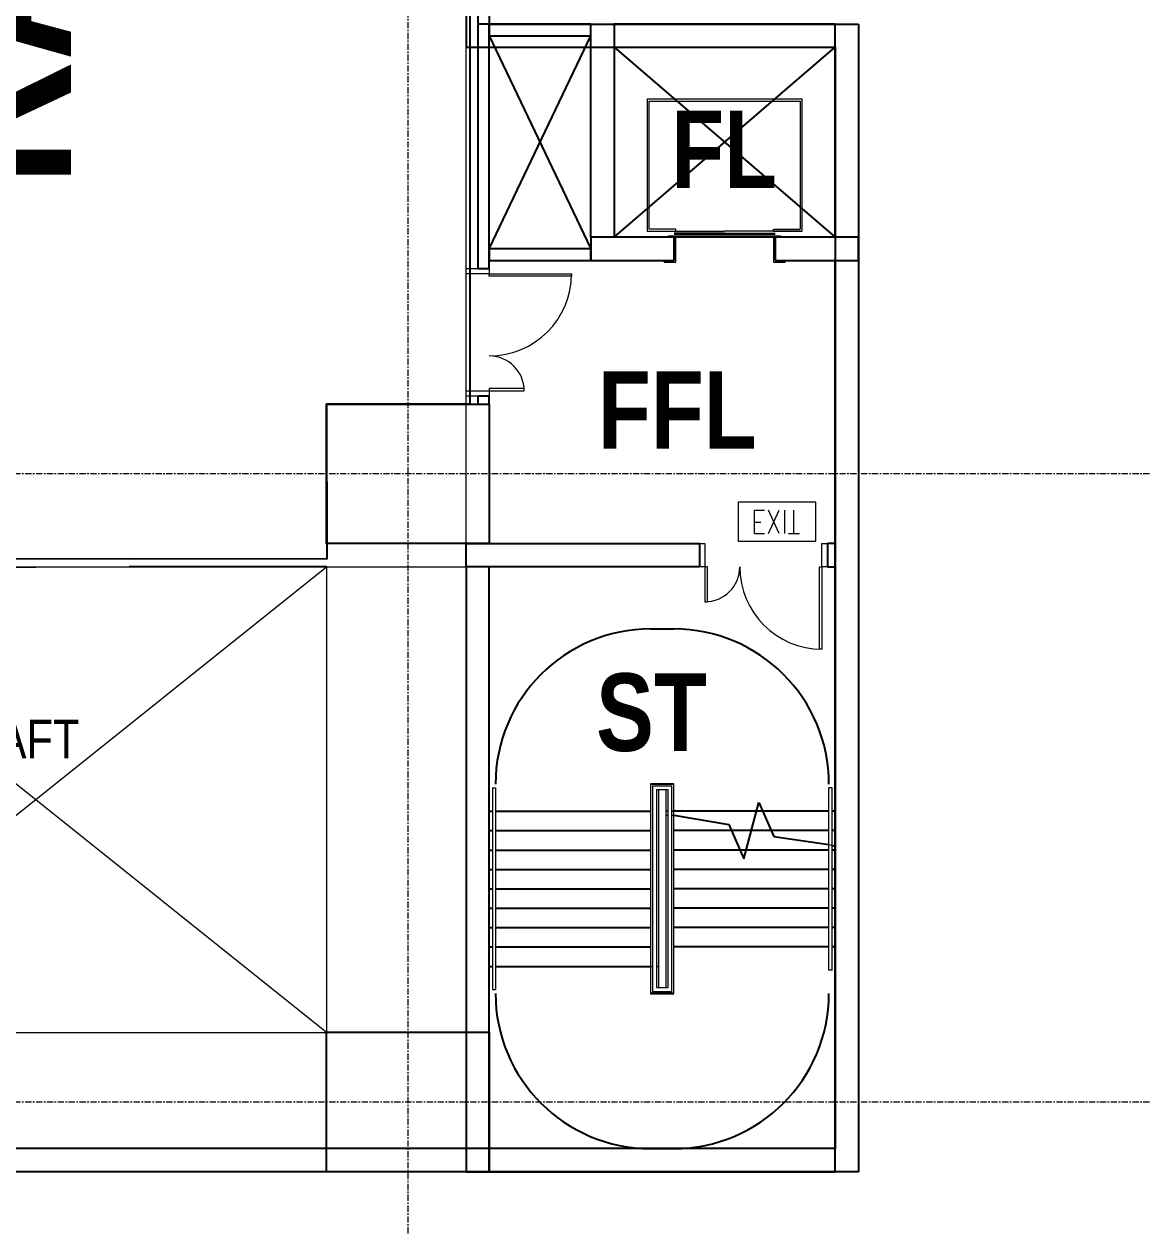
# Model space of a CAD drawing. Extents: x -15449 to 597104, y -1239737 to 53667.
# Drawn here: x 301578 to 315996, y -299500 to -284002 of the extents above; entities that cross this region are included whole.
import ezdxf

# ---------------------------------------------------------------- set-up
doc = ezdxf.new("R2010")
doc.units = 0
doc.header["$LTSCALE"] = 8
doc.linetypes.add('IDA - Grid Line', pattern=[3500, 2000, -500, 500, -500])
doc.layers.get('0').update_dxf_attribs({"color": 1, "linetype": 'CONTINUOUS'})
doc.layers.add('000_CTCI_CSA', color=7, linetype='CONTINUOUS')
doc.layers.add('Ceiling FL+3000', color=6, linetype='CONTINUOUS')
for name, color, linetype, lineweight, true_color in [('A-_--------_-D0-2', 4, 'CONTINUOUS', 18, 0x00ffff), ('A-_RALG----_E1-1', 4, 'CONTINUOUS', 9, 0x00ffff), ('A-_RALG----_E3-1', 4, 'CONTINUOUS', 9, 0x00ffff), ('Block - Cargo Lift_dwg', 7, 'CONTINUOUS', 9, 0x767676)]:
    doc.layers.add(name, color=color, linetype=linetype, lineweight=lineweight, true_color=true_color)
doc.layers.add('A-_ANOTGRID_E', color=7, linetype='CONTINUOUS', lineweight=9)
doc.layers.add('A-_DOOR----_E', color=7, linetype='CONTINUOUS', lineweight=9)
doc.styles.add('Site Area', font='arial.ttf', dxfattribs={"width": 0.8})
doc.styles.get("Standard").update_dxf_attribs({"font": 'arial.ttf', "width": 0.8})

# ---------------------------------------------------------------- blocks, each defined once
blk = doc.blocks.new('column grid')
at = {"color": 252, "elevation": 0}
for points in [[(6745.6, -94338.8), (8845.6, -94338.8), (8845.6, -96138.8), (6745.6, -96138.8)], [(6745.6, -102438.8), (8845.6, -102438.8), (8845.6, -104238.8), (6745.6, -104238.8)]]:
    blk.add_lwpolyline(points, close=True, dxfattribs=at)
at = {"layer": 'A-_ANOTGRID_E', "color": 8, "linetype": 'IDA - Grid Line', "ltscale": 0.005, "true_color": 0x808080}
for p, q in [((7795.6, 9427, 0), (7795.6, -120414.2, 0)), ((29680.4, -95238.8, 0), (-104784.6, -95238.8, 0)), ((29680.4, -103338.8, 0), (-104784.6, -103338.8, 0))]:
    blk.add_line(p, q, dxfattribs=at)
blk = doc.blocks.new('CTCI_Building Footprint and Grid')
at = {"color": 8}
for p, q in [((1996497, -955472, 0), (1996347, -955472, 0)), ((1996347, -955472, 0), (1996347, -958622, 0)), ((1996497, -958622, 0), (1996497, -955472, 0)), ((1996497, -955472, 0), (1996497, -955622, 0)), ((1997807, -955472, 0), (1996497, -955472, 0)), ((1997807, -955472, 0), (1998107, -955472, 0)), ((1997807, -958222, 0), (1997807, -955472, 0)), ((1997807, -955622, 0), (1997807, -955472, 0)), ((2000957, -955472, 0), (1998107, -955472, 0)), ((1998107, -955472, 0), (1998107, -955772, 0)), ((1998107, -955472, 0), (1998107, -958222, 0)), ((2000957, -955772, 0), (2000957, -955472, 0)), ((2000957, -955472, 0), (2001257, -955472, 0)), ((2000957, -958222, 0), (2000957, -955472, 0)), ((2001257, -955472, 0), (2001257, -958222, 0)), ((1996497, -955622, 0), (1997807, -958372, 0)), ((1996497, -958372, 0), (1997807, -955622, 0)), ((1996497, -955622, 0), (1997807, -955622, 0)), ((1998107, -958222, 0), (2000957, -955772, 0)), ((1998107, -955772, 0), (2000957, -958222, 0)), ((1998107, -955772, 0), (2000957, -955772, 0)), ((1996497, -958372, 0), (1996497, -958522, 0)), ((1997807, -958372, 0), (1996497, -958372, 0)), ((1998882, -958222, 0), (1997807, -958222, 0)), ((1997807, -958222, 0), (1997807, -958522, 0)), ((1998107, -958222, 0), (1997807, -958222, 0)), ((1997807, -958522, 0), (1997807, -958372, 0)), ((1998882, -958522, 0), (1998882, -958222, 0)), ((2001257, -958222, 0), (2000182, -958222, 0)), ((2000182, -958222, 0), (2000182, -958522, 0)), ((2001257, -958222, 0), (2000957, -958222, 0)), ((2001257, -958522, 0), (2001257, -958222, 0)), ((1996497, -958522, 0), (1997807, -958522, 0)), ((1997807, -958522, 0), (1998882, -958522, 0)), ((2000182, -958522, 0), (2001257, -958522, 0)), ((2000957, -970272, 0), (2000957, -958522, 0)), ((2000957, -958522, 0), (2001257, -958522, 0)), ((2001257, -958522, 0), (2001257, -970272, 0)), ((1996347, -958622, 0), (1996497, -958622, 0)), ((1996497, -960272, 0), (1996347, -960272, 0)), ((1996347, -960272, 0), (1996347, -960372, 0)), ((1996347, -960372, 0), (1996497, -960372, 0)), ((1996497, -960372, 0), (1996497, -960272, 0)), ((1996197, -962472, 0), (1996197, -962172, 0)), ((1996197, -962172, 0), (1999207, -962172, 0)), ((1999207, -962172, 0), (1999207, -962472, 0)), ((2000957, -962172, 0), (2000857, -962172, 0)), ((2000857, -962172, 0), (2000857, -962472, 0)), ((2000957, -962472, 0), (2000957, -962172, 0)), ((1999207, -962472, 0), (1996197, -962472, 0)), ((1996197, -962472, 0), (1996197, -970272, 0)), ((1996497, -962472, 0), (1996197, -962472, 0)), ((1996497, -970272, 0), (1996497, -962472, 0)), ((2000857, -962472, 0), (2000957, -962472, 0)), ((1998577, -963272, 0), (1998877, -963272, 0)), ((1998877, -965272, 0), (1998577, -965272, 0)), ((1996497, -965622, 0), (1996537, -965622, 0)), ((1996577, -965622, 0), (1998577, -965622, 0)), ((2000877, -965622, 0), (1998877, -965622, 0)), ((1999780, -966234, 0), (1999974, -965510, 0)), ((2000023, -965622, 0), (1999944, -965622, 0)), ((1999974, -965510, 0), (2000166, -965949, 0)), ((2000957, -965622, 0), (2000917, -965622, 0)), ((1998877, -965671, 0), (1999587, -965794, 0)), ((1999587, -965794, 0), (1999780, -966234, 0)), ((1996497, -965872, 0), (1996537, -965872, 0)), ((1996577, -965872, 0), (1998577, -965872, 0)), ((2000877, -965872, 0), (1998877, -965872, 0)), ((2000132, -965872, 0), (1999877, -965872, 0)), ((2000166, -965949, 0), (2000877, -966051, 0)), ((2000957, -965872, 0), (2000917, -965872, 0)), ((1996497, -966122, 0), (1996537, -966122, 0)), ((1996577, -966122, 0), (1998577, -966122, 0)), ((2000877, -966122, 0), (1998877, -966122, 0)), ((1999810, -966122, 0), (1999730, -966122, 0)), ((2000917, -966062, 0), (2000957, -966073, 0)), ((2000957, -966122, 0), (2000917, -966122, 0)), ((1996497, -966372, 0), (1996537, -966372, 0)), ((1996577, -966372, 0), (1998577, -966372, 0)), ((2000877, -966372, 0), (1998877, -966372, 0)), ((2000957, -966372, 0), (2000917, -966372, 0)), ((1996497, -966622, 0), (1996537, -966622, 0)), ((1996577, -966622, 0), (1998577, -966622, 0)), ((2000877, -966622, 0), (1998877, -966622, 0)), ((2000957, -966622, 0), (2000917, -966622, 0)), ((1996497, -966872, 0), (1996537, -966872, 0)), ((1996577, -966872, 0), (1998577, -966872, 0)), ((2000877, -966872, 0), (1998877, -966872, 0)), ((2000957, -966872, 0), (2000917, -966872, 0)), ((1996497, -967122, 0), (1996537, -967122, 0)), ((1996577, -967122, 0), (1998577, -967122, 0)), ((2000877, -967122, 0), (1998877, -967122, 0)), ((2000957, -967122, 0), (2000917, -967122, 0)), ((1996497, -967372, 0), (1996537, -967372, 0)), ((1996577, -967372, 0), (1998577, -967372, 0)), ((2000877, -967372, 0), (1998877, -967372, 0)), ((2000957, -967372, 0), (2000917, -967372, 0)), ((1996497, -967622, 0), (1996537, -967622, 0)), ((1996577, -967622, 0), (1998577, -967622, 0)), ((1998577, -967972, 0), (1998877, -967972, 0)), ((1998877, -967972, 0), (1998577, -967972, 0)), ((2000957, -969972, 0), (1996497, -969972, 0)), ((1996497, -969972, 0), (1996497, -970272, 0)), ((1998577, -969972, 0), (1998877, -969972, 0)), ((2000957, -970272, 0), (2000957, -969972, 0)), ((1996197, -970272, 0), (1996497, -970272, 0)), ((1996497, -970272, 0), (2000957, -970272, 0)), ((2001257, -970272, 0), (2000957, -970272, 0))]:
    blk.add_line(p, q, dxfattribs=at)
for centre, start, end in [((1998577, -965272, 0), 90, 180), ((1998877, -965272, 0), 0, 90), ((1998577, -967972, 0), 180, 270), ((1998877, -967972, 0), 270, 0)]:
    blk.add_arc(centre, 2000, start, end, dxfattribs=at)
at = {"layer": '000_CTCI_CSA', "color": 8}
for p, q in [((1996497, -936373, 0), (1996497, -955472, 0)), ((1996197, -936673, 0), (1996197, -955772, 0)), ((1996497, -955472, 0), (2001257, -955472, 0)), ((2001257, -955472, 0), (2001257, -970272, 0)), ((1996197, -955772, 0), (2000957, -955772, 0)), ((2000957, -955772, 0), (2000957, -969972, 0)), ((2000957, -969972, 0), (1927496, -969972, 0)), ((2001257, -970272, 0), (1927196, -970272, 0))]:
    blk.add_line(p, q, dxfattribs=at)
at = {"layer": 'A-_--------_-D0-2', "color": 8}
for p, q in [((2000707, -961639), (1999707, -961639)), ((1999707, -961639), (1999707, -962139)), ((1999917, -961739), (2000047, -961739)), ((1999917, -962039), (1999917, -961739)), ((2000237, -962039), (2000097, -961739)), ((2000097, -962039), (2000237, -961739)), ((2000306, -962039), (2000306, -961739)), ((2000426, -962039), (2000426, -961739)), ((2000707, -962139), (2000707, -961639)), ((1999917, -961896), (1999997, -961896)), ((1999917, -962039), (2000047, -962039)), ((2000357, -962039), (2000496, -962039)), ((1999707, -962139), (2000707, -962139))]:
    blk.add_line(p, q, dxfattribs=at)
at = {"layer": 'A-_DOOR----_E', "color": 8}
for p, q in [((1998532, -956442, 0), (1998532, -958142, 0)), ((2000532, -956442, 0), (1998532, -956442, 0)), ((1998557, -956467, 0), (2000507, -956467, 0)), ((1998557, -958117, 0), (1998557, -956467, 0)), ((2000507, -956467, 0), (2000507, -958117, 0)), ((2000532, -958142, 0), (2000532, -956442, 0)), ((1998532, -958142, 0), (1998902, -958142, 0)), ((1998902, -958117, 0), (1998557, -958117, 0)), ((2000262, -958207, 0), (1998802, -958207, 0)), ((1998802, -958207, 0), (1998802, -958217, 0)), ((1998902, -958217, 0), (1998802, -958217, 0)), ((1998802, -958217, 0), (1998802, -958222, 0)), ((1998882, -958142, 0), (1999532, -958142, 0)), ((1999532, -958167, 0), (1998882, -958167, 0)), ((1998882, -958182, 0), (1999530, -958182, 0)), ((1999530, -958207, 0), (1998882, -958207, 0)), ((1998902, -958142, 0), (1998902, -958117, 0)), ((1998902, -958537, 0), (1998902, -958217, 0)), ((2000182, -958142, 0), (1999532, -958142, 0)), ((1999532, -958167, 0), (2000182, -958167, 0)), ((1999534, -958182, 0), (2000182, -958182, 0)), ((2000182, -958207, 0), (1999534, -958207, 0)), ((2000162, -958117, 0), (2000507, -958117, 0)), ((2000162, -958142, 0), (2000162, -958117, 0)), ((2000507, -958142, 0), (2000162, -958142, 0)), ((2000162, -958142, 0), (2000532, -958142, 0)), ((2000262, -958217, 0), (2000162, -958217, 0)), ((2000162, -958217, 0), (2000162, -958537, 0)), ((2000262, -958217, 0), (2000262, -958207, 0)), ((2000262, -958222, 0), (2000262, -958217, 0)), ((1998901, -958222, 0), (2000162, -958222, 0)), ((1998752, -958522, 0), (1998752, -958537, 0)), ((1998752, -958537, 0), (1998752, -958522, 0)), ((2000312, -958537, 0), (2000312, -958522, 0)), ((2000312, -958522, 0), (2000312, -958537, 0)), ((1996197, -958622, 0), (1996497, -958622, 0)), ((1996197, -958692, 0), (1996197, -958622, 0)), ((1996497, -958622, 0), (1996497, -958692, 0)), ((1998757, -958542, 0), (1998897, -958542, 0)), ((2000167, -958542, 0), (2000307, -958542, 0)), ((1996497, -958692, 0), (1996197, -958692, 0)), ((1996497, -958724, 0), (1996497, -958692, 0)), ((1996497, -958692, 0), (1997557, -958692, 0)), ((1997557, -958724, 0), (1996497, -958724, 0)), ((1997557, -958692, 0), (1997557, -958724, 0)), ((1996197, -960202, 0), (1996497, -960202, 0)), ((1996197, -960272, 0), (1996197, -960202, 0)), ((1996947, -960170, 0), (1996497, -960170, 0)), ((1996497, -960170, 0), (1996497, -960202, 0)), ((1996497, -960202, 0), (1996947, -960202, 0)), ((1996497, -960202, 0), (1996497, -960272, 0)), ((1996947, -960202, 0), (1996947, -960170, 0)), ((1996497, -960272, 0), (1996197, -960272, 0)), ((1999207, -962172, 0), (1999277, -962172, 0)), ((1999207, -962472, 0), (1999207, -962172, 0)), ((1999277, -962172, 0), (1999277, -962472, 0)), ((2000787, -962172, 0), (2000857, -962172, 0)), ((2000787, -962472, 0), (2000787, -962172, 0)), ((2000857, -962172, 0), (2000857, -962472, 0)), ((1999277, -962472, 0), (1999207, -962472, 0)), ((1999277, -962472, 0), (1999277, -962922, 0)), ((1999309, -962472, 0), (1999277, -962472, 0)), ((1999309, -962922, 0), (1999309, -962472, 0)), ((2000755, -962472, 0), (2000787, -962472, 0)), ((2000755, -963532, 0), (2000755, -962472, 0)), ((2000787, -962472, 0), (2000787, -963532, 0)), ((2000857, -962472, 0), (2000787, -962472, 0)), ((1999277, -962922, 0), (1999309, -962922, 0)), ((2000787, -963532, 0), (2000755, -963532, 0))]:
    blk.add_line(p, q, dxfattribs=at)
for centre, radius, start, end in [((1998757, -958537, 0), 5, 180, 270), ((1998757, -958537, 0), 5, 180, 255), ((1998897, -958537, 0), 5, 270, 0), ((2000167, -958537, 0), 5, 180, 270), ((2000307, -958537, 0), 5, 270, 0), ((2000307, -958537, 0), 5, 285, 0), ((1996497, -958692, 0), 1060, 270, 0), ((1996497, -958692, 0), 1060, 270, 0), ((1996497, -960202, 0), 450, 0, 90), ((1996497, -960202, 0), 450, 0, 90), ((1999277, -962472, 0), 450, 270, 0), ((1999277, -962472, 0), 450, 270, 0), ((2000787, -962472, 0), 1060, 180, 270), ((2000787, -962472, 0), 1060, 180, 270)]:
    blk.add_arc(centre, radius, start, end, dxfattribs=at)
at = {"layer": 'A-_RALG----_E1-1', "color": 8}
for p, q in [((1996537, -965321, 0), (1996577, -965321, 0)), ((1996537, -965321, 0), (1996537, -965371, 0)), ((1996577, -965321, 0), (1996577, -965371, 0)), ((2000917, -965322, 0), (2000877, -965322, 0)), ((2000877, -965622, 0), (2000877, -965322, 0)), ((2000917, -965622, 0), (2000917, -965322, 0)), ((1996537, -965371, 0), (1996537, -967621, 0)), ((1996577, -965371, 0), (1996577, -967621, 0)), ((2000877, -966051, 0), (2000877, -965622, 0)), ((2000917, -966062, 0), (2000917, -965622, 0)), ((2000877, -966051, 0), (2000917, -966062, 0)), ((2000877, -967622, 0), (2000877, -966051, 0)), ((2000917, -967622, 0), (2000917, -966062, 0)), ((1996537, -967621, 0), (1996537, -967921, 0)), ((1996577, -967621, 0), (1996577, -967921, 0)), ((2000877, -967672, 0), (2000877, -967622, 0)), ((2000917, -967672, 0), (2000877, -967672, 0)), ((2000917, -967672, 0), (2000917, -967622, 0)), ((1996537, -967921, 0), (1996577, -967921, 0))]:
    blk.add_line(p, q, dxfattribs=at)
at = {"layer": 'A-_RALG----_E3-1', "color": 8}
for p, q in [((1998577, -965272, 0), (1998577, -965372, 0)), ((1998877, -965272, 0), (1998577, -965272, 0)), ((1998602, -965297, 0), (1998602, -965372, 0)), ((1998852, -965297, 0), (1998602, -965297, 0)), ((1998652, -965347, 0), (1998652, -965372, 0)), ((1998802, -965347, 0), (1998652, -965347, 0)), ((1998677, -965347, 0), (1998677, -965372, 0)), ((1998777, -965622, 0), (1998777, -965347, 0)), ((1998802, -965622, 0), (1998802, -965347, 0)), ((1998852, -965622, 0), (1998852, -965297, 0)), ((1998877, -965622, 0), (1998877, -965272, 0)), ((1998577, -965372, 0), (1998577, -965622, 0)), ((1998602, -965372, 0), (1998602, -965622, 0)), ((1998652, -965372, 0), (1998652, -965622, 0)), ((1998677, -965372, 0), (1998677, -965622, 0)), ((1998577, -965622, 0), (1998577, -967622, 0)), ((1998602, -965622, 0), (1998602, -967622, 0)), ((1998652, -965622, 0), (1998652, -967622, 0)), ((1998677, -965622, 0), (1998677, -967622, 0)), ((1998802, -965622, 0), (1998777, -965622, 0)), ((1998777, -965671, 0), (1998777, -965622, 0)), ((1998777, -965622, 0), (1998802, -965622, 0)), ((1998807, -965622, 0), (1998802, -965622, 0)), ((1998802, -965671, 0), (1998802, -965622, 0)), ((1998802, -965622, 0), (1998807, -965622, 0)), ((1998852, -965622, 0), (1998847, -965622, 0)), ((1998847, -965622, 0), (1998852, -965622, 0)), ((1998877, -965622, 0), (1998852, -965622, 0)), ((1998852, -965671, 0), (1998852, -965622, 0)), ((1998852, -965622, 0), (1998877, -965622, 0)), ((1998877, -965671, 0), (1998877, -965622, 0)), ((1998777, -965671, 0), (1998802, -965671, 0)), ((1998777, -967622, 0), (1998777, -965671, 0)), ((1998777, -965671, 0), (1998802, -965671, 0)), ((1998777, -967622, 0), (1998777, -965671, 0)), ((1998802, -965671, 0), (1998807, -965671, 0)), ((1998802, -965671, 0), (1998807, -965671, 0)), ((1998802, -965671, 0), (1998807, -965671, 0)), ((1998802, -967622, 0), (1998802, -965671, 0)), ((1998802, -965671, 0), (1998807, -965671, 0)), ((1998802, -965671, 0), (1998807, -965671, 0)), ((1998802, -965671, 0), (1998807, -965671, 0)), ((1998802, -967622, 0), (1998802, -965671, 0)), ((1998847, -965671, 0), (1998852, -965671, 0)), ((1998847, -965671, 0), (1998852, -965671, 0)), ((1998847, -965671, 0), (1998852, -965671, 0)), ((1998847, -965671, 0), (1998852, -965671, 0)), ((1998847, -965671, 0), (1998852, -965671, 0)), ((1998847, -965671, 0), (1998852, -965671, 0)), ((1998852, -965671, 0), (1998877, -965671, 0)), ((1998852, -967622, 0), (1998852, -965671, 0)), ((1998852, -965671, 0), (1998877, -965671, 0)), ((1998852, -967622, 0), (1998852, -965671, 0)), ((1998877, -967622, 0), (1998877, -965671, 0)), ((1998877, -967622, 0), (1998877, -965671, 0)), ((1998577, -967622, 0), (1998602, -967622, 0)), ((1998577, -967622, 0), (1998577, -967972, 0)), ((1998602, -967622, 0), (1998577, -967622, 0)), ((1998577, -967622, 0), (1998577, -967972, 0)), ((1998602, -967622, 0), (1998577, -967622, 0)), ((1998602, -967622, 0), (1998607, -967622, 0)), ((1998602, -967622, 0), (1998602, -967947, 0)), ((1998607, -967622, 0), (1998602, -967622, 0)), ((1998602, -967622, 0), (1998602, -967947, 0)), ((1998607, -967622, 0), (1998602, -967622, 0)), ((1998647, -967622, 0), (1998652, -967622, 0)), ((1998652, -967622, 0), (1998647, -967622, 0)), ((1998652, -967622, 0), (1998647, -967622, 0)), ((1998652, -967622, 0), (1998677, -967622, 0)), ((1998677, -967622, 0), (1998652, -967622, 0)), ((1998652, -967622, 0), (1998652, -967897, 0)), ((1998677, -967622, 0), (1998652, -967622, 0)), ((1998652, -967622, 0), (1998652, -967897, 0)), ((1998677, -967622, 0), (1998677, -967897, 0)), ((1998677, -967622, 0), (1998677, -967897, 0)), ((1998777, -967897, 0), (1998777, -967622, 0)), ((1998777, -967897, 0), (1998777, -967622, 0)), ((1998802, -967897, 0), (1998802, -967622, 0)), ((1998802, -967897, 0), (1998802, -967622, 0)), ((1998852, -967947, 0), (1998852, -967622, 0)), ((1998852, -967947, 0), (1998852, -967622, 0)), ((1998877, -967972, 0), (1998877, -967622, 0)), ((1998877, -967972, 0), (1998877, -967622, 0)), ((1998577, -967972, 0), (1998877, -967972, 0)), ((1998577, -967972, 0), (1998877, -967972, 0)), ((1998602, -967947, 0), (1998852, -967947, 0)), ((1998602, -967947, 0), (1998852, -967947, 0)), ((1998652, -967897, 0), (1998802, -967897, 0)), ((1998652, -967897, 0), (1998802, -967897, 0))]:
    blk.add_line(p, q, dxfattribs=at)
at = {"color": 252}
blk.add_blockref('column grid', (1987651, -866033, 0), dxfattribs=at)
at = {"color": 252, "char_height": 1000, "attachment_point": 1, "style": 'Site Area'}
for s, width, insert in [('{\\fArial|b1|i0|c0|p34;FL}', 1487.58, (1998843, -956587, 0)), ('{\\fArial|b1|i0|c0|p34;FFL}', 3027.31, (1997898, -959948, 0)), ('{\\fArial|b1|i0|c0|p34;ST}', 3027.31, (1997874, -963845, 0))]:
    blk.add_mtext_dynamic_manual_height_columns(s, width=width, gutter_width=24255, heights=[0], dxfattribs=dict(at, insert=insert))

msp = doc.modelspace()

# ---------------------------------------------------------------- linework, layer by layer
at = {"layer": 'Block - Cargo Lift_dwg', "lineweight": -3}
for p, q in [((307328.3113, -278702.1753, 0), (307328.6887, -287152.5671, 0)), ((307428.3113, -278702.1709, 0), (307428.6887, -287152.5626, 0)), ((302933.7816, -290995.835, 0), (305483.7805, -290997.1206, 0)), ((302933.8321, -290895.835, 0), (305483.8309, -290897.1206, 0))]:
    msp.add_line(p, q, dxfattribs=at)
at = {"layer": 'Block - Cargo Lift_dwg', "color": 8, "linetype": 'IDA - Grid Line', "true_color": 0x808080}
for p, q in [((297977.8668, -291002.5874, 0), (305477.8668, -297002.5874, 0)), ((297977.8668, -297002.5874, 0), (305477.8668, -291002.5874, 0))]:
    msp.add_line(p, q, dxfattribs=at)
at = {"layer": 'Block - Cargo Lift_dwg', "color": 8, "true_color": 0x808080, "elevation": 0}
msp.add_lwpolyline([(288077.8676, -205202.5618), (276377.8659, -205202.5297), (276377.8676, -236002.5634), (286277.8676, -236002.5634), (286277.8676, -271202.5634), (295877.8615, -271202.5634), (295876.8381, -291002.1708), (305478.3156, -291002.1792), (307278.3128, -291002.1792), (307278.316, -276902.1718), (301578.0066, -276902.1718), (301578.0066, -265204.3622), (297678.3128, -265200.7646), (297678.3161, -228902.5644), (287178.6881, -228902.5684), (287178.698, -220692.4827), (288077.8657, -220692.4869), (288077.8676, -205202.5618)], dxfattribs=at)
msp.add_lwpolyline([(297977.8668, -291008.8377), (305477.8668, -291002.5874), (305477.8668, -297008.8377), (297977.8668, -297008.8377)], close=True, dxfattribs=at)
at = {"layer": 'Ceiling FL+3000', "color": 8, "lineweight": -3, "true_color": 0x808080, "elevation": 0}
msp.add_lwpolyline([(295899.9948, -278702.1072), (297978.3145, -278702.1709), (297978.3145, -277002.1709), (305494.7049, -277003.4574), (305494.7049, -278702.1709), (307328.3113, -278702.089), (307328.3113, -288902.1709), (305478.3145, -288902.1709), (305483.8309, -290897.1206), (297978.048, -290902.0991), (297978.3145, -290702.1709), (297978.3145, -288902.1709), (295929.9928, -288908.1914), (295899.9948, -278702.1072)], dxfattribs=at)

# ---------------------------------------------------------------- block references
at = {"layer": '000_CTCI_CSA', "color": 2}
msp.add_blockref('CTCI_Building Footprint and Grid', (-1688918.33, 671469.6085, 0), dxfattribs=at)

# ---------------------------------------------------------------- texts
at = {"layer": 'Block - Cargo Lift_dwg', "color": 8, "true_color": 0x808080, "insert": (300181.7798, -286092.3398, 0), "char_height": 2000, "attachment_point": 1, "rotation": 90, "style": 'Site Area'}
msp.add_mtext_dynamic_manual_height_columns('{\\fArial|b1|i0|c0|p34;RAS}', width=4149.053202, gutter_width=24254.764, heights=[0], dxfattribs=at)
at = {"layer": 'Block - Cargo Lift_dwg', "color": 8, "true_color": 0x808080, "insert": (298412.5055, -292971.4806, 0), "char_height": 500, "attachment_point": 1}
msp.add_mtext_dynamic_manual_height_columns('PIPING SHAFT\\P6Mx7.5M\\PL20 to LRF', width=6465.837161, gutter_width=1, heights=[0], dxfattribs=at)

doc.saveas('drawing.dxf')
